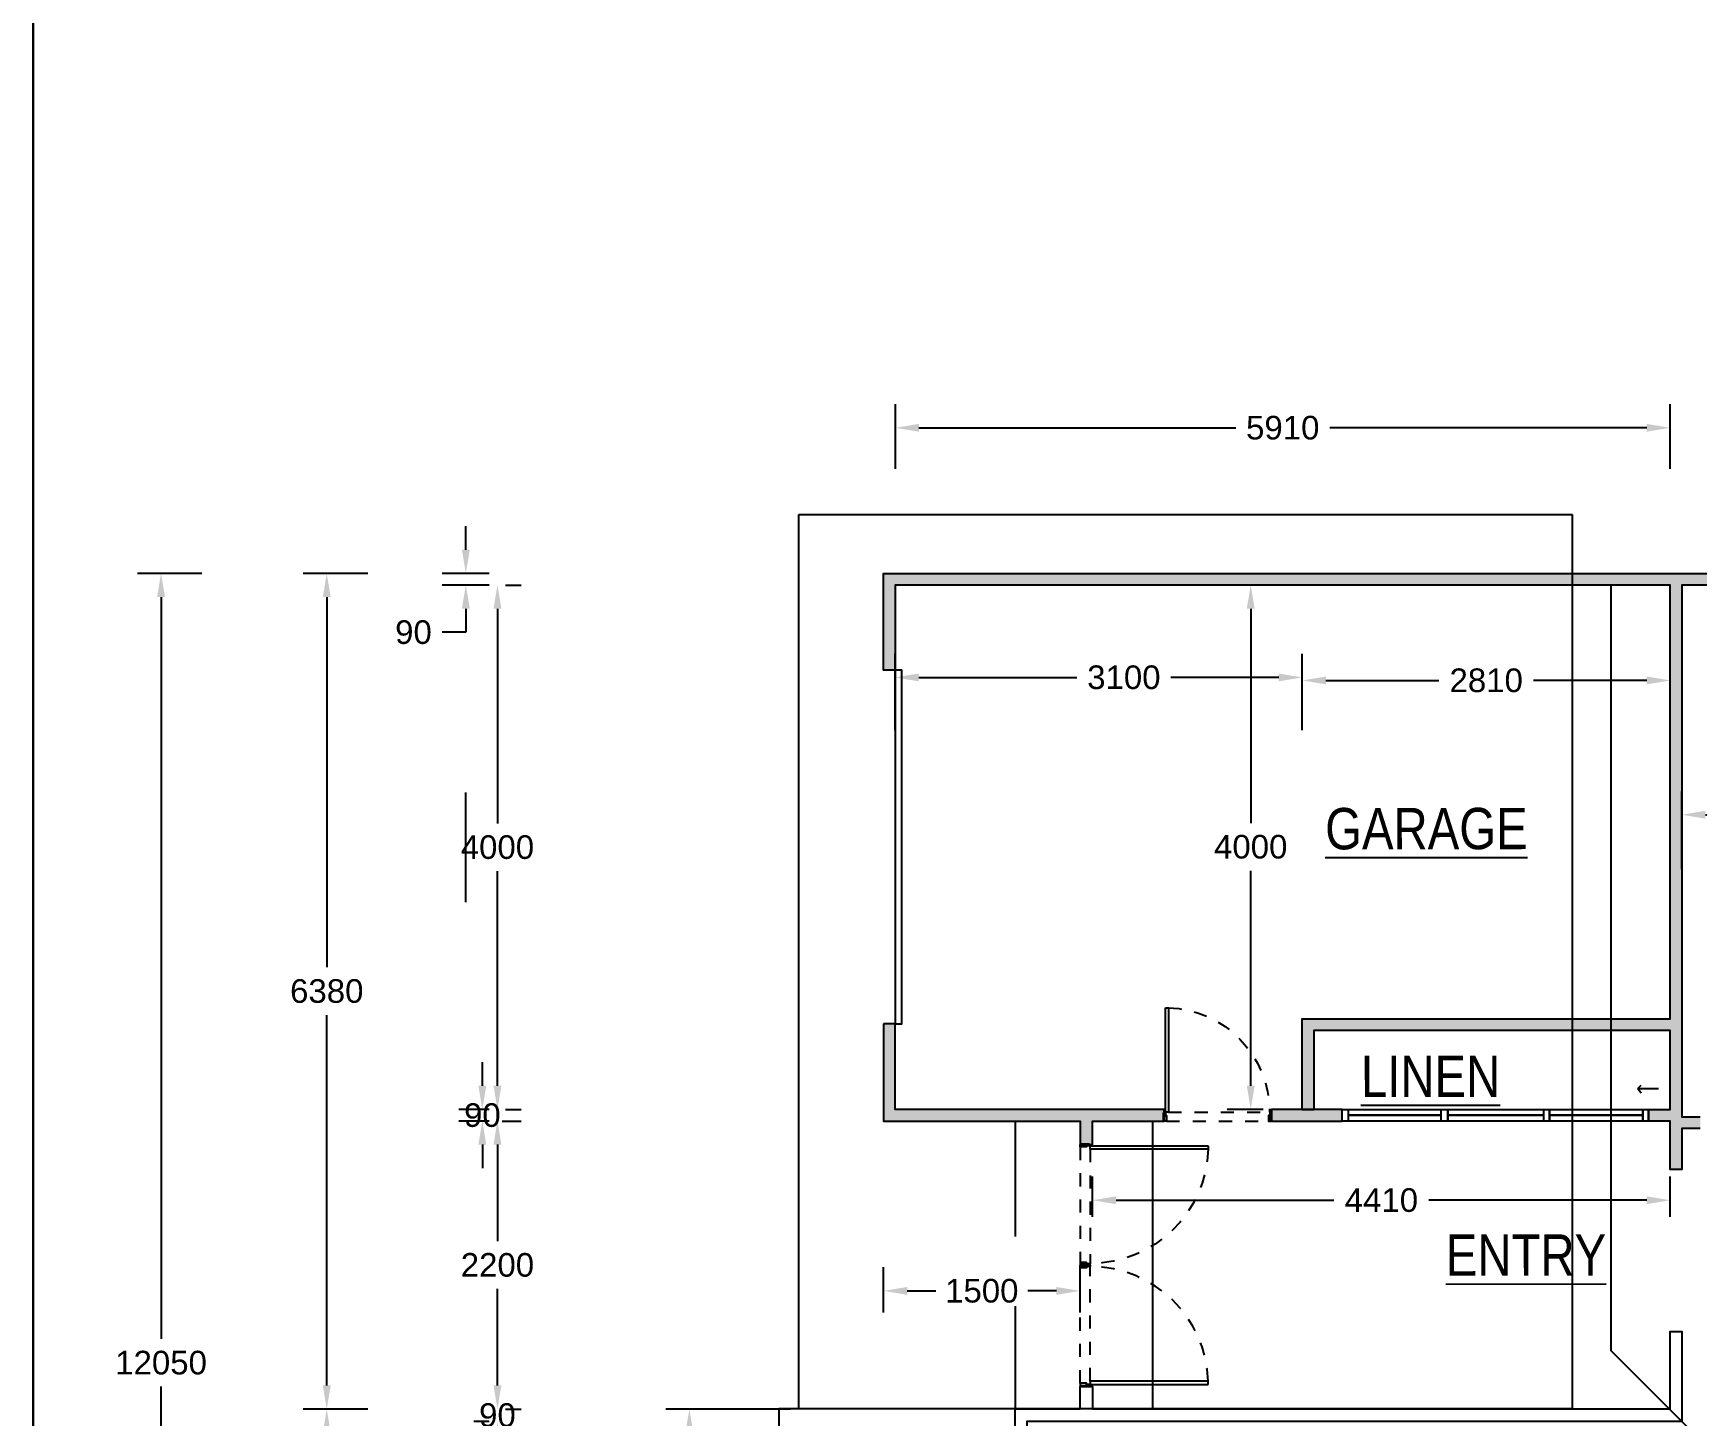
# Model space of a CAD drawing. Header units: metres. Extents: x 8 to 298, y 7 to 251.
# Drawn here: x 236.03 to 248.71, y 192.36 to 202.9 of the extents above; entities that cross this region are included whole.
import ezdxf

# ---------------------------------------------------------------- set-up
doc = ezdxf.new("R2010")
doc.units = ezdxf.units.M
doc.header["$MEASUREMENT"] = 0
for name, pattern in [('DASHED', [19.05, 12.7, -6.35]), ('HIDDEN2', [0.1875, 0.125, -0.0625]), ('HIDDEN4', [0.09375, 0.0625, -0.03125])]:
    doc.linetypes.add(name, pattern=pattern)
for name, color, linetype in [('A-MUROS', 1, 'Continuous'), ('A-TEXTOS', 2, 'Continuous'), ('NUEVO DIBUJO', 2, 'Continuous'), ('OP-PROY 1', 8, 'HIDDEN4'), ('OP-PROY 2', 1, 'HIDDEN4')]:
    doc.layers.add(name, color=color, linetype=linetype)
doc.styles.get("Standard").update_dxf_attribs({"font": 'arial.ttf'})
doc.dimstyles.get("Standard").update_dxf_attribs({"dimtxt": 0.18, "dimasz": 0.18, "dimexe": 0.18, "dimexo": 0.0625, "dimgap": 0.09, "dimtad": 0, "dimtih": 1, "dimtoh": 1, "dimzin": 0, "dimdsep": 46, "dimtxsty": 'Standard', "dimcen": 0.09, "dimadec": 0, "dimazin": 0, "dimtfac": 1, "dimtofl": 0, "dimtmove": 0, "dimatfit": 3, "dimfxl": 1, "dimtolj": 1, "dimtzin": 0, "dimarcsym": 0})

# ---------------------------------------------------------------- blocks, each defined once
blk = doc.blocks.new('*D123')
at = {"layer": 'A-TEXTOS', "color": 0, "lineweight": -2, "transparency": 16777216}
for p, q in [((248.592, 196.525), (248.592, 197.119)), ((254.747, 196.525), (254.747, 197.119)), ((248.772, 196.939), (251.311, 196.939)), ((254.567, 196.939), (252.029, 196.939))]:
    blk.add_line(p, q, dxfattribs=at)
at = {"layer": 'A-TEXTOS', "color": 0, "transparency": 16777216}
for points in [[(248.772, 196.969), (248.772, 196.909), (248.592, 196.939)], [(254.567, 196.969), (254.567, 196.909), (254.747, 196.939)]]:
    blk.add_solid(points, dxfattribs=at)
at = {"layer": 'Defpoints', "color": 0, "transparency": 16777216}
for p in [(254.747, 196.939), (248.592, 196.463), (254.747, 196.463)]:
    blk.add_point(p, dxfattribs=at)
at = {"layer": 'A-TEXTOS', "color": 0, "transparency": 16777216, "insert": (251.67, 196.939), "char_height": 0.18, "attachment_point": 5}
blk.add_mtext('\\A1;6160', dxfattribs=at)
blk = doc.blocks.new('*D190')
at = {"layer": 'A-TEXTOS', "color": 0, "lineweight": -2, "transparency": 16777216}
for p, q in [((245.699, 197.585), (245.699, 198.143)), ((248.504, 197.585), (248.504, 198.143)), ((245.879, 197.963), (246.741, 197.963)), ((248.324, 197.963), (247.461, 197.963))]:
    blk.add_line(p, q, dxfattribs=at)
at = {"layer": 'A-TEXTOS', "color": 0, "transparency": 16777216}
for points in [[(245.879, 197.993), (245.879, 197.933), (245.699, 197.963)], [(248.324, 197.993), (248.324, 197.933), (248.504, 197.963)]]:
    blk.add_solid(points, dxfattribs=at)
at = {"layer": 'Defpoints', "color": 0, "transparency": 16777216}
for p in [(248.504, 197.963), (245.699, 197.522), (248.504, 197.522)]:
    blk.add_point(p, dxfattribs=at)
at = {"layer": 'A-TEXTOS', "color": 0, "transparency": 16777216, "insert": (247.101, 197.963), "char_height": 0.18, "attachment_point": 5}
blk.add_mtext('\\A1;2810', dxfattribs=at)
blk = doc.blocks.new('*D124')
at = {"layer": 'A-TEXTOS', "color": 0, "lineweight": -2, "transparency": 16777216}
for p, q in [((242.596, 197.585), (242.596, 198.166)), ((245.699, 197.585), (245.699, 198.166)), ((242.776, 197.986), (243.981, 197.986)), ((245.519, 197.986), (244.698, 197.986))]:
    blk.add_line(p, q, dxfattribs=at)
at = {"layer": 'A-TEXTOS', "color": 0, "transparency": 16777216}
for points in [[(242.776, 198.016), (242.776, 197.956), (242.596, 197.986)], [(245.519, 198.016), (245.519, 197.956), (245.699, 197.986)]]:
    blk.add_solid(points, dxfattribs=at)
at = {"layer": 'Defpoints', "color": 0, "transparency": 16777216}
for p in [(242.596, 197.986), (242.596, 197.522), (245.699, 197.522)]:
    blk.add_point(p, dxfattribs=at)
at = {"layer": 'A-TEXTOS', "color": 0, "transparency": 16777216, "insert": (244.339, 197.986), "char_height": 0.18, "attachment_point": 5}
blk.add_mtext('\\A1;3100', dxfattribs=at)
blk = doc.blocks.new('*D191')
at = {"layer": 'A-TEXTOS', "color": 0, "lineweight": -2, "transparency": 16777216}
for p, q in [((245.402, 198.69), (245.126, 198.69)), ((245.306, 198.51), (245.306, 196.876)), ((245.306, 194.873), (245.306, 196.512)), ((245.402, 194.693), (245.126, 194.693))]:
    blk.add_line(p, q, dxfattribs=at)
at = {"layer": 'A-TEXTOS', "color": 0, "transparency": 16777216}
for points in [[(245.276, 198.51), (245.336, 198.51), (245.306, 198.69)], [(245.276, 194.873), (245.336, 194.873), (245.306, 194.693)]]:
    blk.add_solid(points, dxfattribs=at)
at = {"layer": 'Defpoints', "color": 0, "transparency": 16777216}
for p in [(245.306, 198.69), (245.464, 198.69), (245.464, 194.693)]:
    blk.add_point(p, dxfattribs=at)
at = {"layer": 'A-TEXTOS', "color": 0, "transparency": 16777216, "insert": (245.306, 196.694), "char_height": 0.18, "attachment_point": 5}
blk.add_mtext('\\A1;4000', dxfattribs=at)
blk = doc.blocks.new('*D125')
at = {"layer": 'A-TEXTOS', "color": 0, "lineweight": -2, "transparency": 16777216}
for p, q in [((242.508, 193.143), (242.508, 193.489)), ((244.005, 193.143), (244.005, 193.489)), ((242.688, 193.309), (242.906, 193.309)), ((243.825, 193.309), (243.606, 193.309))]:
    blk.add_line(p, q, dxfattribs=at)
at = {"layer": 'A-TEXTOS', "color": 0, "transparency": 16777216}
for points in [[(242.688, 193.339), (242.688, 193.279), (242.508, 193.309)], [(243.825, 193.339), (243.825, 193.279), (244.005, 193.309)]]:
    blk.add_solid(points, dxfattribs=at)
at = {"layer": 'Defpoints', "color": 0, "transparency": 16777216}
for p in [(244.005, 193.309), (242.508, 193.081), (244.005, 193.081)]:
    blk.add_point(p, dxfattribs=at)
at = {"layer": 'A-TEXTOS', "color": 0, "transparency": 16777216, "insert": (243.256, 193.309), "char_height": 0.18, "attachment_point": 5}
blk.add_mtext('\\A1;1500', dxfattribs=at)
blk = doc.blocks.new('*D126')
at = {"layer": 'A-TEXTOS', "color": 0, "lineweight": -2, "transparency": 16777216}
for p, q in [((237.312, 198.779), (236.82, 198.779)), ((237, 198.599), (237, 192.943)), ((237, 186.923), (237, 192.579)), ((237.312, 186.743), (236.82, 186.743))]:
    blk.add_line(p, q, dxfattribs=at)
at = {"layer": 'A-TEXTOS', "color": 0, "transparency": 16777216}
for points in [[(236.97, 198.599), (237.03, 198.599), (237, 198.779)], [(236.97, 186.923), (237.03, 186.923), (237, 186.743)]]:
    blk.add_solid(points, dxfattribs=at)
at = {"layer": 'Defpoints', "color": 0, "transparency": 16777216}
for p in [(237, 198.779), (237.375, 198.779), (237.375, 186.743)]:
    blk.add_point(p, dxfattribs=at)
at = {"layer": 'A-TEXTOS', "color": 0, "transparency": 16777216, "insert": (237, 192.761), "char_height": 0.18, "attachment_point": 5}
blk.add_mtext('\\A1;12050', dxfattribs=at)
blk = doc.blocks.new('*D127')
at = {"layer": 'A-TEXTOS', "color": 0, "lineweight": -2, "transparency": 16777216}
for p, q in [((238.575, 192.408), (238.083, 192.408)), ((238.263, 192.228), (238.263, 189.757)), ((238.263, 186.923), (238.263, 189.394)), ((238.575, 186.743), (238.083, 186.743))]:
    blk.add_line(p, q, dxfattribs=at)
at = {"layer": 'A-TEXTOS', "color": 0, "transparency": 16777216}
for points in [[(238.233, 192.228), (238.293, 192.228), (238.263, 192.408)], [(238.233, 186.923), (238.293, 186.923), (238.263, 186.743)]]:
    blk.add_solid(points, dxfattribs=at)
at = {"layer": 'Defpoints', "color": 0, "transparency": 16777216}
for p in [(238.263, 192.408), (238.637, 192.408), (238.637, 186.743)]:
    blk.add_point(p, dxfattribs=at)
at = {"layer": 'A-TEXTOS', "color": 0, "transparency": 16777216, "insert": (238.263, 189.576), "char_height": 0.18, "attachment_point": 5}
blk.add_mtext('\\A1;5670', dxfattribs=at)
blk = doc.blocks.new('*D128')
at = {"layer": 'A-TEXTOS', "color": 0, "lineweight": -2, "transparency": 16777216}
for p, q in [((238.575, 198.779), (238.083, 198.779)), ((238.263, 198.599), (238.263, 195.776)), ((238.263, 192.588), (238.263, 195.412)), ((238.575, 192.408), (238.083, 192.408))]:
    blk.add_line(p, q, dxfattribs=at)
at = {"layer": 'A-TEXTOS', "color": 0, "transparency": 16777216}
for points in [[(238.233, 198.599), (238.293, 198.599), (238.263, 198.779)], [(238.233, 192.588), (238.293, 192.588), (238.263, 192.408)]]:
    blk.add_solid(points, dxfattribs=at)
at = {"layer": 'Defpoints', "color": 0, "transparency": 16777216}
for p in [(238.263, 198.779), (238.637, 198.779), (238.637, 192.408)]:
    blk.add_point(p, dxfattribs=at)
at = {"layer": 'A-TEXTOS', "color": 0, "transparency": 16777216, "insert": (238.263, 195.594), "char_height": 0.18, "attachment_point": 5}
blk.add_mtext('\\A1;6380', dxfattribs=at)
blk = doc.blocks.new('*D133')
at = {"layer": 'A-TEXTOS', "color": 0, "lineweight": -2, "transparency": 16777216}
for p, q in [((242.597, 199.577), (242.597, 200.069)), ((248.504, 199.577), (248.504, 200.069)), ((242.777, 199.889), (245.192, 199.889)), ((248.324, 199.889), (245.909, 199.889))]:
    blk.add_line(p, q, dxfattribs=at)
at = {"layer": 'A-TEXTOS', "color": 0, "transparency": 16777216}
for points in [[(242.777, 199.919), (242.777, 199.859), (242.597, 199.889)], [(248.324, 199.919), (248.324, 199.859), (248.504, 199.889)]]:
    blk.add_solid(points, dxfattribs=at)
at = {"layer": 'Defpoints', "color": 0, "transparency": 16777216}
for p in [(248.504, 199.889), (242.597, 199.515), (248.504, 199.515)]:
    blk.add_point(p, dxfattribs=at)
at = {"layer": 'A-TEXTOS', "color": 0, "transparency": 16777216, "insert": (245.55, 199.889), "char_height": 0.18, "attachment_point": 5}
blk.add_mtext('\\A1;5910', dxfattribs=at)
blk = doc.blocks.new('*D97')
at = {"layer": 'A-TEXTOS', "color": 0, "lineweight": -2, "transparency": 16777216}
for p, q in [((244.1, 193.873), (244.1, 194.18)), ((248.504, 193.873), (248.504, 194.18)), ((244.28, 194), (245.94, 194)), ((248.324, 194), (246.664, 194))]:
    blk.add_line(p, q, dxfattribs=at)
at = {"layer": 'A-TEXTOS', "color": 0, "transparency": 16777216}
for points in [[(244.28, 194.03), (244.28, 193.97), (244.1, 194)], [(248.324, 194.03), (248.324, 193.97), (248.504, 194)]]:
    blk.add_solid(points, dxfattribs=at)
at = {"layer": 'Defpoints', "color": 0, "transparency": 16777216}
for p in [(248.504, 194), (244.1, 193.811), (248.504, 193.811)]:
    blk.add_point(p, dxfattribs=at)
at = {"layer": 'A-TEXTOS', "color": 0, "transparency": 16777216, "insert": (246.302, 194), "char_height": 0.18, "attachment_point": 5}
blk.add_mtext('\\A1;4410', dxfattribs=at)
blk = doc.blocks.new('*D103')
at = {"layer": 'A-TEXTOS', "color": 0, "lineweight": -2, "transparency": 16777216}
for p, q in [((239.323, 198.959), (239.323, 199.139)), ((239.501, 198.779), (239.143, 198.779)), ((239.501, 198.69), (239.143, 198.69)), ((239.323, 198.51), (239.323, 198.33)), ((239.323, 198.33), (239.143, 198.33))]:
    blk.add_line(p, q, dxfattribs=at)
at = {"layer": 'A-TEXTOS', "color": 0, "transparency": 16777216}
for points in [[(239.293, 198.959), (239.353, 198.959), (239.323, 198.779)], [(239.293, 198.51), (239.353, 198.51), (239.323, 198.69)]]:
    blk.add_solid(points, dxfattribs=at)
at = {"layer": 'Defpoints', "color": 0, "transparency": 16777216}
for p in [(239.564, 198.779), (239.323, 198.69), (239.564, 198.69)]:
    blk.add_point(p, dxfattribs=at)
at = {"layer": 'A-TEXTOS', "color": 0, "transparency": 16777216, "insert": (238.924, 198.33), "char_height": 0.18, "attachment_point": 5}
blk.add_mtext('\\A1;90', dxfattribs=at)
blk = doc.blocks.new('*D104')
at = {"layer": 'A-TEXTOS', "color": 0, "lineweight": -2, "transparency": 16777216}
for p, q in [((239.626, 198.69), (239.744, 198.69)), ((239.564, 198.51), (239.564, 196.873)), ((239.564, 194.873), (239.564, 196.509)), ((239.626, 194.693), (239.744, 194.693))]:
    blk.add_line(p, q, dxfattribs=at)
at = {"layer": 'A-TEXTOS', "color": 0, "transparency": 16777216}
for points in [[(239.534, 198.51), (239.594, 198.51), (239.564, 198.69)], [(239.534, 194.873), (239.594, 194.873), (239.564, 194.693)]]:
    blk.add_solid(points, dxfattribs=at)
at = {"layer": 'Defpoints', "color": 0, "transparency": 16777216}
for p in [(239.564, 198.69), (239.564, 194.693), (239.564, 194.693)]:
    blk.add_point(p, dxfattribs=at)
at = {"layer": 'A-TEXTOS', "color": 0, "transparency": 16777216, "insert": (239.564, 196.691), "char_height": 0.18, "attachment_point": 5}
blk.add_mtext('\\A1;4000', dxfattribs=at)
blk = doc.blocks.new('*D105')
at = {"layer": 'A-TEXTOS', "color": 0, "lineweight": -2, "transparency": 16777216}
for p, q in [((239.449, 194.873), (239.449, 195.053)), ((239.501, 194.693), (239.269, 194.693)), ((239.501, 194.604), (239.269, 194.604)), ((239.449, 194.424), (239.449, 194.244))]:
    blk.add_line(p, q, dxfattribs=at)
at = {"layer": 'A-TEXTOS', "color": 0, "transparency": 16777216}
for points in [[(239.419, 194.873), (239.479, 194.873), (239.449, 194.693)], [(239.419, 194.424), (239.479, 194.424), (239.449, 194.604)]]:
    blk.add_solid(points, dxfattribs=at)
at = {"layer": 'Defpoints', "color": 0, "transparency": 16777216}
for p in [(239.564, 194.693), (239.449, 194.604), (239.564, 194.604)]:
    blk.add_point(p, dxfattribs=at)
at = {"layer": 'A-TEXTOS', "color": 0, "transparency": 16777216, "insert": (239.449, 194.648), "char_height": 0.18, "attachment_point": 5}
blk.add_mtext('\\A1;90', dxfattribs=at)
blk = doc.blocks.new('*D106')
at = {"layer": 'A-TEXTOS', "color": 0, "lineweight": -2, "transparency": 16777216}
for p, q in [((239.601, 194.604), (239.744, 194.604)), ((239.564, 194.424), (239.564, 193.688)), ((239.564, 192.588), (239.564, 193.324)), ((239.626, 192.408), (239.744, 192.408))]:
    blk.add_line(p, q, dxfattribs=at)
at = {"layer": 'A-TEXTOS', "color": 0, "transparency": 16777216}
for points in [[(239.534, 194.424), (239.594, 194.424), (239.564, 194.604)], [(239.534, 192.588), (239.594, 192.588), (239.564, 192.408)]]:
    blk.add_solid(points, dxfattribs=at)
at = {"layer": 'Defpoints', "color": 0, "transparency": 16777216}
for p in [(239.538, 194.604), (239.564, 192.408), (239.564, 192.408)]:
    blk.add_point(p, dxfattribs=at)
at = {"layer": 'A-TEXTOS', "color": 0, "transparency": 16777216, "insert": (239.564, 193.506), "char_height": 0.18, "attachment_point": 5}
blk.add_mtext('\\A1;2200', dxfattribs=at)
blk = doc.blocks.new('*D107')
at = {"layer": 'A-TEXTOS', "color": 0, "lineweight": -2, "transparency": 16777216}
for p, q in [((239.564, 192.588), (239.564, 192.768)), ((239.626, 192.408), (239.744, 192.408)), ((239.501, 192.313), (239.384, 192.313)), ((239.564, 192.133), (239.564, 191.953))]:
    blk.add_line(p, q, dxfattribs=at)
at = {"layer": 'A-TEXTOS', "color": 0, "transparency": 16777216}
for points in [[(239.534, 192.588), (239.594, 192.588), (239.564, 192.408)], [(239.534, 192.133), (239.594, 192.133), (239.564, 192.313)]]:
    blk.add_solid(points, dxfattribs=at)
at = {"layer": 'Defpoints', "color": 0, "transparency": 16777216}
for p in [(239.564, 192.408), (239.564, 192.313), (239.564, 192.313)]:
    blk.add_point(p, dxfattribs=at)
at = {"layer": 'A-TEXTOS', "color": 0, "transparency": 16777216, "insert": (239.564, 192.361), "char_height": 0.18, "attachment_point": 5}
blk.add_mtext('\\A1;90', dxfattribs=at)
blk = doc.blocks.new('P-0')
for points in [[(-0.014, 1.259), (-0.047, 1.259), (-0.047, 0.1), (-0.014, 0.1)], [(-1.194, 0.01), (-1.188, 0.01), (-1.188, 0.09), (-1.194, 0.09)], [(-1.188, 0.1), (-1.174, 0.1), (-1.174, 0.062), (-1.161, 0.062), (-1.161, 0.016), (-1.161, 0), (-1.188, 0)], [(0, 0.1), (-0.014, 0.1), (-0.014, 0.062), (-0.026, 0.062), (-0.026, 0.016), (-0.026, 0), (0, 0)], [(0, 0.01), (0.006, 0.01), (0.006, 0.09), (0, 0.09)]]:
    blk.add_lwpolyline(points, close=True)
at = {"layer": 'OP-PROY 1', "linetype": 'HIDDEN4'}
blk.add_arc((-0.013, 0.1), 1.16, 91.6414, 179.9839, dxfattribs=at)
at = {"layer": 'OP-PROY 2', "linetype": 'HIDDEN2'}
for p, q in [((-0.047, 0.1), (-1.174, 0.1)), ((-0.026, 0), (-1.161, 0))]:
    blk.add_line(p, q, dxfattribs=at)
blk = doc.blocks.new('*D178')
at = {"layer": 'Defpoints', "color": 0, "transparency": 16777216}
for p in [(241.027, 192.408), (241.861, 192.408), (241.71, 187.339)]:
    blk.add_point(p, dxfattribs=at)
at = {"layer": 'NUEVO DIBUJO', "color": 0, "lineweight": -2, "transparency": 16777216}
for p, q in [((241.798, 192.408), (240.847, 192.408)), ((241.027, 192.228), (241.027, 190.056)), ((241.027, 187.519), (241.027, 189.692)), ((241.648, 187.339), (240.847, 187.339))]:
    blk.add_line(p, q, dxfattribs=at)
at = {"layer": 'NUEVO DIBUJO', "color": 0, "transparency": 16777216}
for points in [[(240.997, 192.228), (241.057, 192.228), (241.027, 192.408)], [(240.997, 187.519), (241.057, 187.519), (241.027, 187.339)]]:
    blk.add_solid(points, dxfattribs=at)
at = {"layer": 'NUEVO DIBUJO', "color": 0, "transparency": 16777216, "insert": (241.027, 189.874), "char_height": 0.18, "attachment_point": 5}
blk.add_mtext('\\A1;5070', dxfattribs=at)

msp = doc.modelspace()

# ---------------------------------------------------------------- hatches: boundary and pattern name
at = {"layer": 'A-MUROS'}
h = msp.add_hatch(color=256, dxfattribs=at)
h.dxf.hatch_style = 1
h.paths.add_polyline_path([(254.841935, 198.7786805), (254.841935, 197.8585876), (254.7467633, 197.8585876), (254.7467633, 198.6898036), (248.5923772, 198.6898036), (248.5923772, 194.6354896), (248.7320173, 194.6354896), (248.7320173, 194.5464628), (248.5923772, 194.5464628), (248.5923772, 194.2356186), (248.5036052, 194.2356186), (248.5036052, 194.6037157), (248.338591, 194.6037157), (248.338591, 194.6925926), (248.5036052, 194.6925926), (248.5036052, 195.2952467), (245.7880496, 195.2952467), (245.7880496, 194.6925926), (245.6992777, 194.6925926), (245.6992777, 195.3842735), (248.5036052, 195.3842735), (248.5036052, 198.6898036), (242.5964557, 198.6898036), (242.5966656, 198.0424863), (242.5076388, 198.0424863), (242.5076388, 198.7786805)])
h = msp.add_hatch(color=256, dxfattribs=at)
h.dxf.hatch_style = 1
h.paths.add_polyline_path([(242.5076388, 195.3460549), (242.5076388, 194.6037157), (244.0050567, 194.6037157), (244.0050567, 194.4261119), (244.1002284, 194.4261119), (244.1002284, 194.6037157), (244.6459294, 194.6037157), (244.6459294, 194.6925926), (242.5966656, 194.6925926), (242.5966656, 195.3460549)])
h = msp.add_hatch(color=256, dxfattribs=at)
h.dxf.hatch_style = 1
h.paths.add_polyline_path([(245.4644059, 194.6037157), (246.0036622, 194.6037157), (246.0036622, 194.6925926), (245.4644059, 194.6925926)])

# ---------------------------------------------------------------- linework, layer by layer
at = {"color": 0}
for p, q in [((236.0258756, 214.4002363), (236.0258756, 171.3259821)), ((248.2561588, 194.8511621), (248.2813381, 194.8764913)), ((248.2561588, 194.8511621), (248.2813381, 194.8193883)), ((248.2561588, 194.8511621), (248.4147883, 194.8511621)), ((248.2561588, 194.8511621), (248.2561588, 194.8511621)), ((245.4644059, 194.6925926), (245.4644059, 194.6037157)), ((246.0036622, 194.6925926), (245.7880496, 194.6925926)), ((246.0036622, 194.6037157), (246.0036622, 194.6925926)), ((246.0480707, 194.6925926), (246.0480707, 194.6037157)), ((246.7588009, 194.6037157), (246.7588009, 194.6925926)), ((246.8096091, 194.6037157), (246.8096091, 194.6925926)), ((247.5390439, 194.6037157), (247.5390439, 194.6925926)), ((247.5834524, 194.6037157), (247.5834524, 194.6925926)), ((248.2941826, 194.6925926), (248.2941826, 194.6037157)), ((248.338591, 194.6925926), (248.338591, 194.6037157))]:
    msp.add_line(p, q, dxfattribs=at)
at = {"color": 2}
for p, q in [((246.0480707, 194.6481542), (246.7588009, 194.6481542)), ((246.8096091, 194.6481542), (247.5390439, 194.6481542)), ((247.5834524, 194.6480792), (248.2941826, 194.6481542))]:
    msp.add_line(p, q, dxfattribs=at)
at = {"color": 5}
for p, q in [((246.7588009, 194.6480792), (246.0480707, 194.6480792)), ((247.5390439, 194.6480792), (246.8096091, 194.6480792)), ((248.2941826, 194.6480792), (247.5834524, 194.6480792))]:
    msp.add_line(p, q, dxfattribs=at)
at = {"color": 2}
for points in [[(246.7588009, 194.6925926), (246.8096091, 194.6925926), (246.8096091, 194.6037157), (246.7588009, 194.6037157)], [(247.5390439, 194.6925926), (247.5834524, 194.6925926), (247.5834524, 194.6037157), (247.5390439, 194.6037157)], [(248.2941826, 194.6925926), (248.338591, 194.6925926), (248.338591, 194.6037157), (248.2941826, 194.6037157)]]:
    msp.add_lwpolyline(points, close=True, dxfattribs=at)
at = {"layer": 'A-MUROS'}
for p, q in [((245.6992777, 194.6925926), (245.4644059, 194.6925926)), ((245.6992777, 194.6925926), (245.7880496, 194.6925926)), ((245.4644059, 194.6037157), (246.0036622, 194.6037157))]:
    msp.add_line(p, q, dxfattribs=at)
for points in [[(248.7320173, 194.5464628), (248.5923772, 194.5464628), (248.5923772, 194.2356186), (248.5036052, 194.2356186), (248.5036052, 194.6037157), (248.338591, 194.6037157), (248.338591, 194.6925926), (248.5036052, 194.6925926), (248.5036052, 195.2952467), (245.7880496, 195.2952467), (245.7880496, 194.6925926), (245.6992777, 194.6925926), (245.6992777, 195.3842735), (248.5036052, 195.3842735), (248.5036052, 198.6898036), (242.5964557, 198.6898036), (242.5966656, 198.0424863), (242.5076388, 198.0424863), (242.5076388, 198.7786805), (254.841935, 198.7786805)], [(254.7467633, 198.6898036), (248.5923772, 198.6898036), (248.5923772, 194.6354896), (248.7320173, 194.6354896)], [(242.5076388, 195.3460549), (242.5076388, 194.6037157), (244.0050567, 194.6037157), (244.0050567, 194.4261119), (244.1002284, 194.4261119), (244.1002284, 194.6037157), (244.6459294, 194.6037157), (244.6459294, 194.6925926), (242.5966656, 194.6925926), (242.5966656, 195.3460549), (242.5076388, 195.3460549)], [(243.5989958, 189.6357534), (243.5101639, 189.6357534), (243.5101639, 192.408472), (244.0050567, 192.408472), (244.0050567, 192.5796312), (244.1002284, 192.5796312), (244.1002284, 192.408472), (248.5036052, 192.408472), (248.5036052, 192.9985365), (248.5923772, 192.9985365), (248.5923772, 192.3133003), (243.5989958, 192.3133003), (243.5989958, 189.6357534)]]:
    msp.add_lwpolyline(points, dxfattribs=at)
msp.add_lwpolyline([(245.4644059, 194.6037157), (246.0036622, 194.6037157), (246.0036622, 194.6925926), (245.4644059, 194.6925926)], close=True, dxfattribs=at)
at = {"layer": 'A-TEXTOS'}
msp.add_line((239.3226545, 196.2722928), (239.3226545, 197.1098037), dxfattribs=at)
at = {"layer": 'NUEVO DIBUJO', "color": 2, "linetype": 'DASHED'}
for p, q in [((248.0531359, 192.8525566), (248.0531359, 198.6898036)), ((251.339983, 189.5721394), (248.0531359, 192.8525566))]:
    msp.add_line(p, q, dxfattribs=at)
at = {"layer": 'NUEVO DIBUJO', "color": 2}
for p, q in [((243.5097811, 194.6037157), (243.5097811, 193.7240488)), ((244.5578342, 194.6037157), (244.5578342, 192.408472)), ((243.5097811, 193.1932552), (243.5097811, 192.4009123))]:
    msp.add_line(p, q, dxfattribs=at)
for points in [[(236.0258756, 214.4002363), (297.8544523, 214.4002363), (297.8544523, 171.3259821), (236.0258756, 171.3259821)], [(242.5964557, 195.3460549), (242.6472789, 195.3460549), (242.6472789, 198.0424863), (242.5964557, 198.0424863)], [(246.0036622, 194.6925926), (248.338591, 194.6925926), (248.338591, 194.6037157), (246.0036622, 194.6037157)], [(243.5101639, 192.408472), (241.7101639, 192.408472), (241.7101639, 186.742534), (243.5101639, 186.742534)]]:
    msp.add_lwpolyline(points, close=True, dxfattribs=at)
at = {"layer": 'NUEVO DIBUJO', "color": 2, "linetype": 'DASHED'}
msp.add_lwpolyline([(241.8605762, 199.2290599), (247.7548663, 199.2290599), (247.7548663, 192.408472), (241.8605762, 192.408472)], close=True, dxfattribs=at)

# ---------------------------------------------------------------- block references
at = {"xscale": -0.6853875946276249, "yscale": 0.6853875946276249, "zscale": 0.6853875946276249}
msp.add_blockref('P-0', (244.6459294, 194.6037157), dxfattribs=at)
at = {"yscale": 0.7749067037651353, "zscale": 0.7749067037651353, "rotation": 270}
for p, xscale in [((244.0050567, 194.4261119), -0.7749067037651353), ((244.0050567, 192.5851849), 0.7749067037651353)]:
    msp.add_blockref('P-0', p, dxfattribs=dict(at, xscale=xscale))

# ---------------------------------------------------------------- texts
at = {"layer": 'NUEVO DIBUJO', "linetype": 'ByBlock', "char_height": 0.314894996, "attachment_point": 1, "rotation": 0.05406191}
for s, insert in [('{\\fArial Narrow|b0|i0|c0|p34;\\LGARAGE}', (245.873124, 196.9900701)), ('{\\fArial Narrow|b0|i0|c0|p34;\\LLINEN}', (246.1458884, 195.1019237)), ('{\\fArial Narrow|b0|i0|c0|p34;\\LENTRY}', (246.7931608, 193.7391348))]:
    msp.add_mtext_dynamic_manual_height_columns(s, width=2.497838432, gutter_width=1.574475, heights=[0], dxfattribs=dict(at, insert=insert))

# ---------------------------------------------------------------- dimensions: what is measured, and where the dimension line sits
at = {"layer": 'A-TEXTOS'}
for base, p1, p2, text, picture, middle in [((248.5036052, 199.888967), (242.5966656, 199.514575), (248.5036052, 199.514575), '5910', '*D133', (245.5501354, 199.888967)), ((254.7467633, 196.9390359), (248.5923772, 196.4627111), (254.7467633, 196.4627111), '6160', '*D123', (251.6695702, 196.9390359)), ((248.5036052, 193.9999559), (244.1002284, 193.8105683), (248.5036052, 193.8105683), '4410', '*D97', (246.3019168, 193.9999559))]:
    dim = msp.add_linear_dim(base=base, p1=p1, p2=p2, text=text, dimstyle='Standard', dxfattribs=at)
    dim.commit()
    dim.dimension.update_dxf_attribs({"geometry": picture, "text_midpoint": middle})
for base, p1, p2, text, picture, middle in [((239.3226545, 198.6898036), (239.5636861, 198.7786805), (239.5636861, 198.6898036), '90', '*D103', (238.9240392, 198.3298036)), ((237.0003753, 198.7786805), (237.3748122, 186.742534), (237.3748122, 198.7786805), '12050', '*D126', (237.0003753, 192.7606073)), ((238.2631312, 198.7786805), (238.6373733, 192.408472), (238.6373733, 198.7786805), '6380', '*D128', (238.2631312, 195.5935763)), ((239.5636861, 194.6925926), (239.5636861, 198.6898036), (239.5636861, 194.6925926), '4000', '*D104', (239.5636861, 196.6911981)), ((239.5636861, 192.408472), (239.5383495, 194.6037157), (239.5636861, 192.408472), '2200', '*D106', (239.5636861, 193.5060939)), ((238.2631312, 192.408472), (238.6373733, 186.742534), (238.6373733, 192.408472), '5670', '*D127', (238.2631312, 189.575503))]:
    dim = msp.add_linear_dim(base=base, p1=p1, p2=p2, angle=90, text=text, dimstyle='Standard', dxfattribs=at)
    dim.commit()
    dim.dimension.update_dxf_attribs({"geometry": picture, "text_midpoint": middle})
for base, p1, p2, text, picture, middle in [((245.3057914, 198.6898036), (245.4644059, 194.6925926), (245.4644059, 198.6898036), '4000', '*D191', (245.3057914, 196.6943455)), ((239.4494726, 194.6037157), (239.5636861, 194.6925926), (239.5636861, 194.6037157), '90', '*D105', (239.4494726, 194.6481542)), ((239.5636861, 192.3133003), (239.5636861, 192.408472), (239.5636861, 192.3133003), '90', '*D107', (239.5636861, 192.3608862))]:
    dim = msp.add_linear_dim(base=base, p1=p1, p2=p2, angle=90, text=text, dimstyle='Standard', dxfattribs=at)
    dim.commit()
    dim.dimension.update_dxf_attribs({"geometry": picture, "text_midpoint": middle, "dimtype": 160})
for base, p1, p2, text, picture, middle in [((242.5964557, 197.9861324), (245.6992777, 197.5222643), (242.5964557, 197.5220548), '3100', '*D124', (244.3392496, 197.9861324)), ((248.5036052, 197.9628268), (245.6992777, 197.5222643), (248.5036052, 197.5222643), '2810', '*D190', (247.1014415, 197.9628268)), ((244.0050567, 193.3093807), (242.5076388, 193.0809687), (244.0050567, 193.0809687), '1500', '*D125', (243.2563478, 193.3093807))]:
    dim = msp.add_linear_dim(base=base, p1=p1, p2=p2, text=text, dimstyle='Standard', dxfattribs=at)
    dim.commit()
    dim.dimension.update_dxf_attribs({"geometry": picture, "text_midpoint": middle, "dimtype": 160})
at = {"layer": 'NUEVO DIBUJO', "color": 2}
dim = msp.add_linear_dim(base=(241.0272121, 192.408472), p1=(241.7101639, 187.3390432), p2=(241.8605762, 192.408472), angle=90, text='5070', dimstyle='Standard', dxfattribs=at)
dim.commit()
dim.dimension.update_dxf_attribs({"geometry": '*D178', "text_midpoint": (241.0272121, 189.8737576)})

doc.saveas('drawing.dxf')
